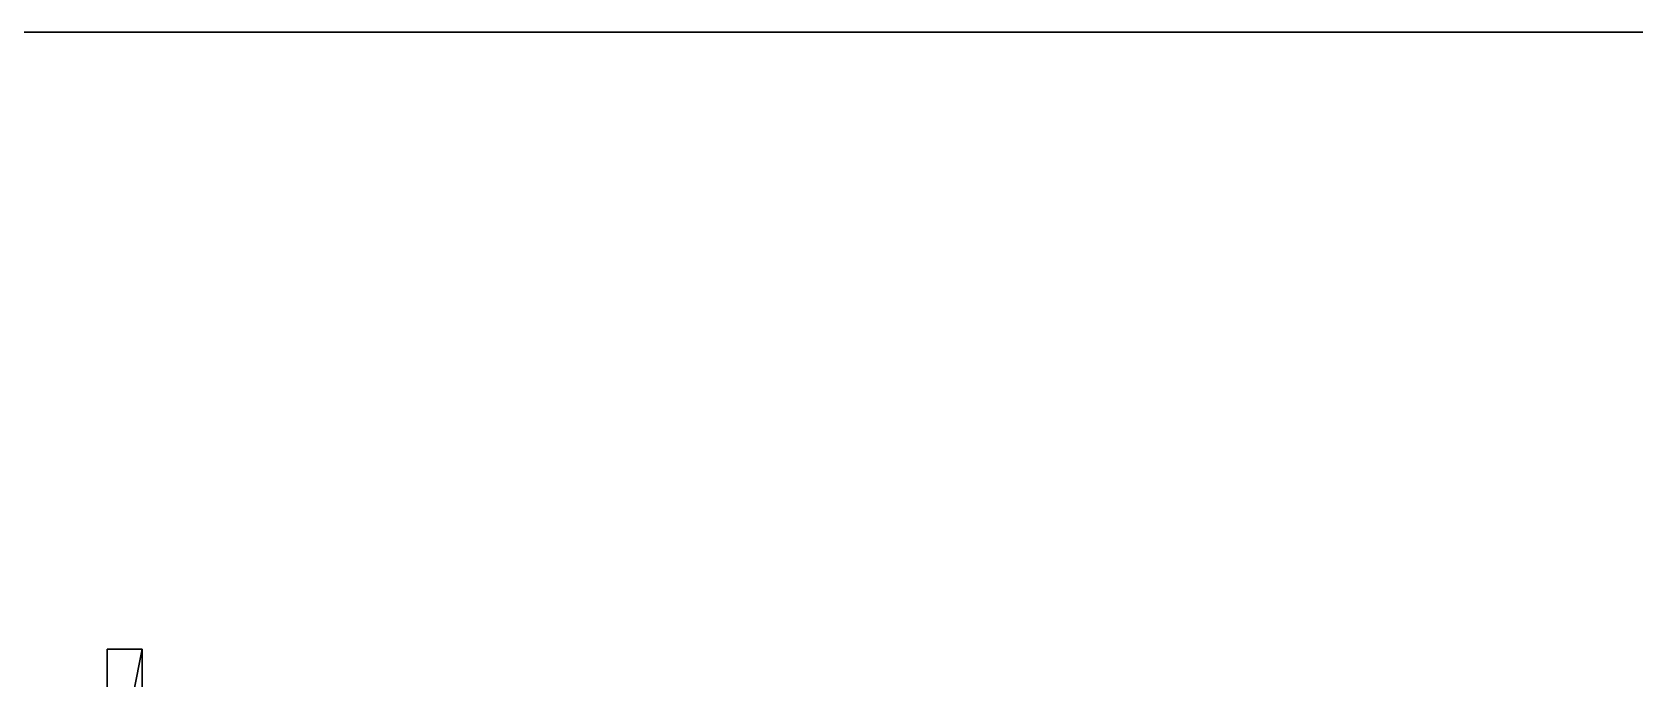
# Model space of a CAD drawing. Extents: x 0 to 7800, y -5130 to 1.
# Drawn here: x 6485.7 to 6849.3, y -145.7 to 1 of the extents above; entities that cross this region are included whole.
import ezdxf

# ---------------------------------------------------------------- set-up
doc = ezdxf.new("R2010")
doc.units = 0
for name, color, linetype in [('LAYER0', 7, 'CONTINUOUS'), ('LAYER2', 7, 'CONTINUOUS'), ('LAYER554', 253, 'CONTINUOUS'), ('LAYER570', 253, 'CONTINUOUS')]:
    doc.layers.add(name, color=color, linetype=linetype)

msp = doc.modelspace()

# ---------------------------------------------------------------- linework, layer by layer
at = {"layer": 'LAYER0'}
for points, invisible_edges in [([(7199.692, 0.998, -5), (5130.692, -289.002, -5), (5130.692, 0.998, -5), (7199.692, 0.998, -5)], 1), ([(7199.692, -1929.002, -5), (5130.692, -289.002, -5), (7199.692, 0.998, -5), (7199.692, -1929.002, -5)], 7), ([(5130.692, 0.998), (7199.692, 0.998, -5), (5130.692, 0.998, -5), (5130.692, 0.998)], 1), ([(7199.692, 0.998, -5), (5130.692, 0.998), (7199.692, 0.998), (7199.692, 0.998, -5)], 1), ([(5130.692, -289.002), (7199.692, -1929.002), (5130.692, 0.998), (5130.692, -289.002)], 3), ([(5130.692, 0.998), (7199.692, -1929.002), (7199.692, 0.998), (5130.692, 0.998)], 3)]:
    msp.add_3dface(points, dxfattribs=dict(at, invisible_edges=invisible_edges))
at = {"layer": 'LAYER2'}
for points, invisible_edges in [([(5280.692, -149.002), (5130.692, 0.998), (7199.692, 0.998), (5280.692, -149.002)], 5), ([(5130.692, 0.998, 2657), (7199.692, 0.998), (5130.692, 0.998), (5130.692, 0.998, 2657)], 1), ([(7199.692, 0.998), (5130.692, 0.998, 2657), (7199.692, 0.998, 2657), (7199.692, 0.998)], 1), ([(5280.692, -149.002), (7199.692, 0.998), (7049.692, -149.002), (5280.692, -149.002)], 3)]:
    msp.add_3dface(points, dxfattribs=dict(at, invisible_edges=invisible_edges))
at = {"layer": 'LAYER554'}
for points in [[(6510.695, -179, 2349.5), (6510.695, -139, 2349.5), (6502.695, -179, 2349.5), (6510.695, -179, 2349.5)], [(6502.695, -179, 2349.5), (6510.695, -139, 2349.5), (6502.695, -139, 2349.5), (6502.695, -179, 2349.5)], [(6502.695, -179, 2349.5), (6502.695, -139, 2349.5), (6502.695, -179, 2341.5), (6502.695, -179, 2349.5)], [(6502.695, -179, 2341.5), (6502.695, -139, 2349.5), (6502.695, -139, 2341.5), (6502.695, -179, 2341.5)], [(6510.695, -179, 2341.5), (6502.695, -179, 2341.5), (6510.695, -139, 2341.5), (6510.695, -179, 2341.5)], [(6510.695, -139, 2341.5), (6502.695, -179, 2341.5), (6502.695, -139, 2341.5), (6510.695, -139, 2341.5)], [(6510.695, -139, 2341.5), (6502.695, -139, 2341.5), (6510.695, -139, 2349.5), (6510.695, -139, 2341.5)], [(6510.695, -139, 2349.5), (6502.695, -139, 2341.5), (6502.695, -139, 2349.5), (6510.695, -139, 2349.5)], [(6510.695, -179, 2341.5), (6510.695, -139, 2341.5), (6510.695, -179, 2349.5), (6510.695, -179, 2341.5)], [(6510.695, -179, 2349.5), (6510.695, -139, 2341.5), (6510.695, -139, 2349.5), (6510.695, -179, 2349.5)]]:
    msp.add_3dface(points, dxfattribs=at)
at = {"layer": 'LAYER570'}
for points in [[(6510.695, -179, 1262), (6510.695, -139, 1262), (6502.695, -179, 1262), (6510.695, -179, 1262)], [(6502.695, -179, 1262), (6510.695, -139, 1262), (6502.695, -139, 1262), (6502.695, -179, 1262)], [(6502.695, -179, 1262), (6502.695, -139, 1262), (6502.695, -179, 1254), (6502.695, -179, 1262)], [(6502.695, -179, 1254), (6502.695, -139, 1262), (6502.695, -139, 1254), (6502.695, -179, 1254)], [(6510.695, -179, 1254), (6502.695, -179, 1254), (6510.695, -139, 1254), (6510.695, -179, 1254)], [(6510.695, -139, 1254), (6502.695, -179, 1254), (6502.695, -139, 1254), (6510.695, -139, 1254)], [(6510.695, -139, 1254), (6502.695, -139, 1254), (6510.695, -139, 1262), (6510.695, -139, 1254)], [(6510.695, -139, 1262), (6502.695, -139, 1254), (6502.695, -139, 1262), (6510.695, -139, 1262)], [(6510.695, -179, 1254), (6510.695, -139, 1254), (6510.695, -179, 1262), (6510.695, -179, 1254)], [(6510.695, -179, 1262), (6510.695, -139, 1254), (6510.695, -139, 1262), (6510.695, -179, 1262)]]:
    msp.add_3dface(points, dxfattribs=at)

doc.saveas('drawing.dxf')
